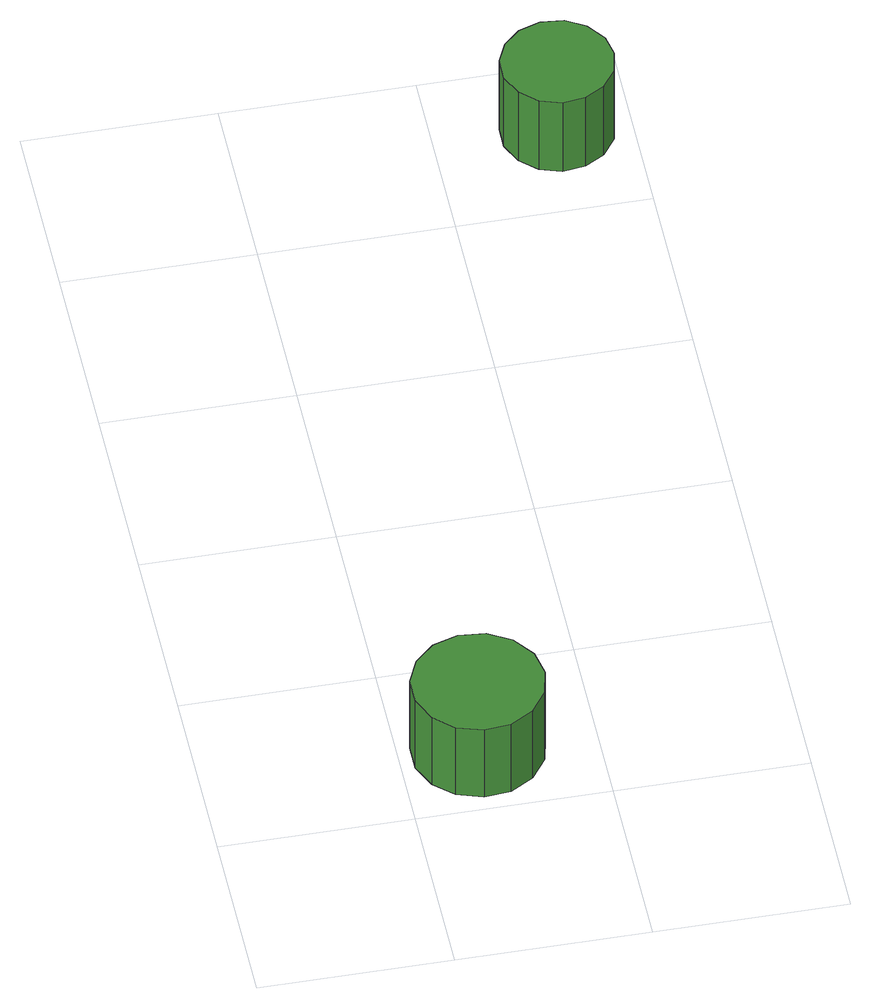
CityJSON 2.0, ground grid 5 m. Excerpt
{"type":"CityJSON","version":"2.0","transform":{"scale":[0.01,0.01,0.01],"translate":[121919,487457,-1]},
"CityObjects":{
"tree1":{"type":"SolitaryVegetationObject","attributes":{"function":"something"},"geometry":[{"type":"MultiSurface","lod":"1","boundaries":[[[0,1,2,3,4,5,6,7,8,9,10,11,12,13,14]],[[15,16,17,18,19,20,21,22,23,24,25,26,27,28,29]],[[0,29,28,1]],[[1,28,27,2]],[[2,27,26,3]],[[3,26,25,4]],[[4,25,24,5]],[[5,24,23,6]],[[6,23,22,7]],[[7,22,21,8]],[[8,21,20,9]],[[9,20,19,10]],[[10,19,18,11]],[[11,18,17,12]],[[12,17,16,13]],[[13,16,15,14]],[[14,15,29,0]]]}]},
"tree2":{"type":"SolitaryVegetationObject","attributes":{"function":"something"},"geometry":[{"type":"MultiSurface","lod":"1","boundaries":[[[30,31,32,33,34,35,36,37,38,39,40,41,42,43,44]],[[45,46,47,48,49,50,51,52,53,54,55,56,57,58,59]],[[30,59,58,31]],[[31,58,57,32]],[[32,57,56,33]],[[33,56,55,34]],[[34,55,54,35]],[[35,54,53,36]],[[36,53,52,37]],[[37,52,51,38]],[[38,51,50,39]],[[39,50,49,40]],[[40,49,48,41]],[[41,48,47,42]],[[42,47,46,43]],[[43,46,45,44]],[[44,45,59,30]]]}]}
},
"vertices":[
[368,203,315],[354,272,315],[312,329,315],[251,364,315],[181,371,315],[114,350,315],[62,302,315],[33,238,315],[33,168,315],[62,104,315],[114,57,315],[181,35,315],[251,42,315],[312,77,315],[354,134,315],[354,134,79],[312,77,79],[251,42,79],[181,35,79],[114,57,79],[62,104,79],[33,168,79],[33,238,79],[62,302,79],[114,350,79],[181,371,79],[251,364,79],[312,329,79],[354,272,79],[368,203,79],
[956,2280,314],[944,2338,314],[908,2387,314],[857,2417,314],[797,2423,314],[740,2404,314],[696,2364,314],[671,2310,314],[671,2250,314],[696,2195,314],[740,2155,314],[797,2136,314],[857,2143,314],[908,2173,314],[944,2221,314],[944,2221,73],[908,2173,73],[857,2143,73],[797,2136,73],[740,2155,73],[696,2195,73],[671,2250,73],[671,2310,73],[696,2364,73],[740,2404,73],[797,2423,73],[857,2417,73],[908,2387,73],[944,2338,73],[956,2280,73]
]}
